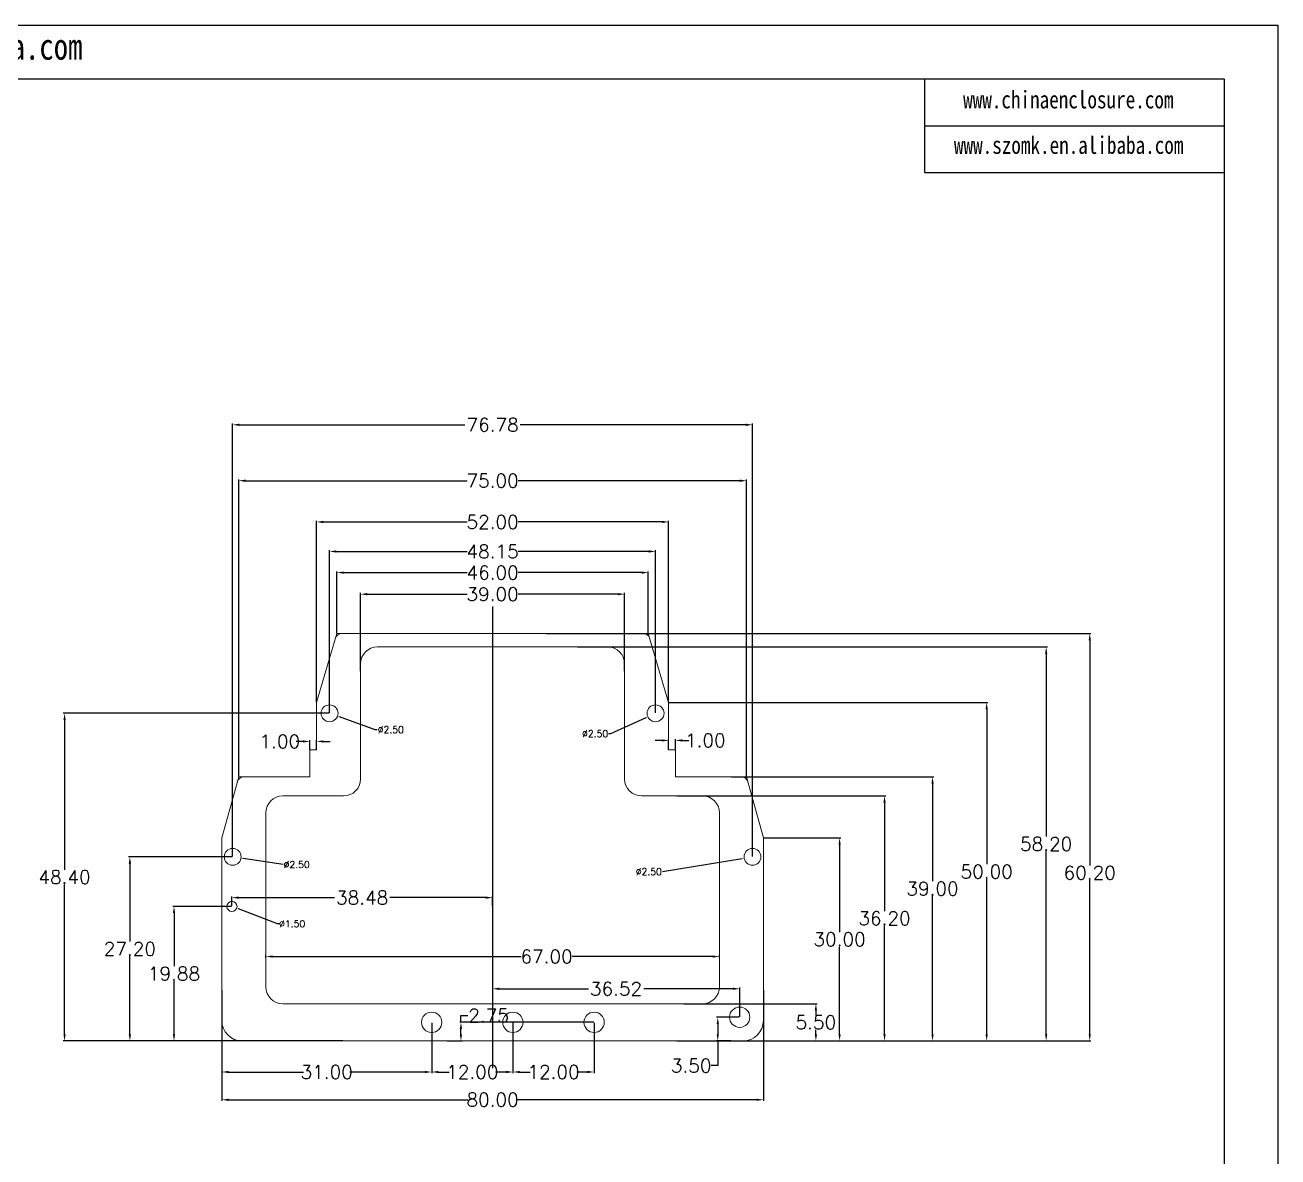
# Model space of a CAD drawing. Header units: inches. Extents: x 1328 to 2905, y 1126 to 1460.
# Drawn here: x 1615.5 to 1800.6, y 1292.9 to 1460.1 of the extents above; entities that cross this region are included whole.
import ezdxf

# ---------------------------------------------------------------- set-up
doc = ezdxf.new("R2010")
doc.units = ezdxf.units.IN
doc.header["$LTSCALE"] = 15
doc.layers.add('文字', color=81, linetype='Continuous')
doc.styles.get("Standard").update_dxf_attribs({"font": 'txt', "bigfont": 'gbcbig.shx'})
doc.styles.add('宋体', font='', dxfattribs={"width": 0.8, "height": 3.5})
doc.styles.get('宋体').set_extended_font_data('SimSun')
doc.dimstyles.new('1.5', dxfattribs={"dimtxt": 1, "dimasz": 0.3, "dimexe": 0.18, "dimexo": 0.0625, "dimgap": 0.09, "dimtad": 0, "dimtih": 1, "dimtoh": 1, "dimzin": 0, "dimdsep": 46, "dimtxsty": 'Standard', "dimcen": 0, "dimadec": 0, "dimazin": 2, "dimtfac": 1, "dimtofl": 0, "dimtmove": 0, "dimatfit": 3, "dimfxl": 1, "dimtolj": 1, "dimtzin": 0, "dimarcsym": 0})
doc.dimstyles.new('2.5', dxfattribs={"dimtxt": 2, "dimasz": 1, "dimexe": 0.18, "dimexo": 0.0625, "dimgap": 0.09, "dimtad": 0, "dimtih": 1, "dimtoh": 1, "dimzin": 0, "dimdsep": 46, "dimtxsty": 'Standard', "dimcen": 1, "dimadec": 0, "dimazin": 2, "dimtfac": 1, "dimtofl": 0, "dimtmove": 0, "dimatfit": 3, "dimfxl": 1, "dimtolj": 1, "dimtzin": 0, "dimarcsym": 0})

# ---------------------------------------------------------------- blocks, each defined once
blk = doc.blocks.new('*D83')
at = {"color": 0, "lineweight": -2}
for p, q in [((1644.58, 1317.51), (1644.58, 1301.14)), ((1724.58, 1317.51), (1724.58, 1301.14)), ((1645.58, 1301.32), (1680.99, 1301.32)), ((1723.58, 1301.32), (1688.17, 1301.32))]:
    blk.add_line(p, q, dxfattribs=at)
at = {"color": 0}
for points in [[(1645.58, 1301.48), (1645.58, 1301.15), (1644.58, 1301.32)], [(1723.58, 1301.48), (1723.58, 1301.15), (1724.58, 1301.32)]]:
    blk.add_solid(points, dxfattribs=at)
at = {"layer": 'Defpoints', "color": 0}
for p in [(1644.58, 1317.58), (1724.58, 1317.58), (1724.58, 1301.32)]:
    blk.add_point(p, dxfattribs=at)
at = {"color": 0, "insert": (1684.58, 1301.32), "char_height": 2, "attachment_point": 5}
blk.add_mtext('\\A1;80.00', dxfattribs=at)
blk = doc.blocks.new('*D84')
at = {"color": 0, "lineweight": -2}
for p, q in [((1661.58, 1370.27), (1661.58, 1379.38)), ((1662.58, 1379.2), (1680.82, 1379.2)), ((1706.58, 1379.2), (1688.33, 1379.2)), ((1707.58, 1370.27), (1707.58, 1379.38))]:
    blk.add_line(p, q, dxfattribs=at)
at = {"color": 0}
for points in [[(1662.58, 1379.36), (1662.58, 1379.03), (1661.58, 1379.2)], [(1706.58, 1379.36), (1706.58, 1379.03), (1707.58, 1379.2)]]:
    blk.add_solid(points, dxfattribs=at)
at = {"layer": 'Defpoints', "color": 0}
for p in [(1661.58, 1379.2), (1661.58, 1370.21), (1707.58, 1370.21)]:
    blk.add_point(p, dxfattribs=at)
at = {"color": 0, "insert": (1684.58, 1379.2), "char_height": 2, "attachment_point": 5}
blk.add_mtext('\\A1;46.00', dxfattribs=at)
blk = doc.blocks.new('*D85')
at = {"color": 0, "lineweight": -2}
for p, q in [((1665.08, 1364.65), (1665.08, 1376.19)), ((1666.08, 1376.01), (1680.82, 1376.01)), ((1703.08, 1376.01), (1688.33, 1376.01)), ((1704.08, 1364.65), (1704.08, 1376.19))]:
    blk.add_line(p, q, dxfattribs=at)
at = {"color": 0}
for points in [[(1666.08, 1376.18), (1666.08, 1375.84), (1665.08, 1376.01)], [(1703.08, 1376.18), (1703.08, 1375.84), (1704.08, 1376.01)]]:
    blk.add_solid(points, dxfattribs=at)
at = {"layer": 'Defpoints', "color": 0}
for p in [(1704.08, 1376.01), (1665.08, 1364.59), (1704.08, 1364.59)]:
    blk.add_point(p, dxfattribs=at)
at = {"color": 0, "insert": (1684.58, 1376.01), "char_height": 2, "attachment_point": 5}
blk.add_mtext('\\A1;39.00', dxfattribs=at)
blk = doc.blocks.new('*D86')
at = {"color": 0, "lineweight": -2}
for p, q in [((1660.5, 1358.47), (1660.5, 1382.5)), ((1708.65, 1358.47), (1708.65, 1382.5)), ((1661.5, 1382.32), (1680.82, 1382.32)), ((1707.65, 1382.32), (1688.33, 1382.32))]:
    blk.add_line(p, q, dxfattribs=at)
at = {"color": 0}
for points in [[(1661.5, 1382.49), (1661.5, 1382.15), (1660.5, 1382.32)], [(1707.65, 1382.49), (1707.65, 1382.15), (1708.65, 1382.32)]]:
    blk.add_solid(points, dxfattribs=at)
at = {"layer": 'Defpoints', "color": 0}
for p in [(1660.5, 1382.32), (1660.5, 1358.41), (1708.65, 1358.41)]:
    blk.add_point(p, dxfattribs=at)
at = {"color": 0, "insert": (1684.58, 1382.32), "char_height": 2, "attachment_point": 5}
blk.add_mtext('\\A1;48.15', dxfattribs=at)
blk = doc.blocks.new('*D87')
at = {"color": 0, "lineweight": -2}
for p, q in [((1658.58, 1360.07), (1658.58, 1386.86)), ((1659.58, 1386.68), (1680.82, 1386.68)), ((1709.58, 1386.68), (1688.33, 1386.68)), ((1710.58, 1360.07), (1710.58, 1386.86))]:
    blk.add_line(p, q, dxfattribs=at)
at = {"color": 0}
for points in [[(1659.58, 1386.85), (1659.58, 1386.51), (1658.58, 1386.68)], [(1709.58, 1386.85), (1709.58, 1386.51), (1710.58, 1386.68)]]:
    blk.add_solid(points, dxfattribs=at)
at = {"layer": 'Defpoints', "color": 0}
for p in [(1658.58, 1386.68), (1658.58, 1360.01), (1710.58, 1360.01)]:
    blk.add_point(p, dxfattribs=at)
at = {"color": 0, "insert": (1684.58, 1386.68), "char_height": 2, "attachment_point": 5}
blk.add_mtext('\\A1;52.00', dxfattribs=at)
blk = doc.blocks.new('*D88')
at = {"color": 0, "lineweight": -2}
for p, q in [((1709.58, 1354.4), (1708.58, 1354.4)), ((1710.58, 1353.07), (1710.58, 1354.58)), ((1711.58, 1353.07), (1711.58, 1354.58)), ((1712.58, 1354.4), (1713.58, 1354.4))]:
    blk.add_line(p, q, dxfattribs=at)
at = {"color": 0}
for points in [[(1709.58, 1354.57), (1709.58, 1354.24), (1710.58, 1354.4)], [(1712.58, 1354.57), (1712.58, 1354.24), (1711.58, 1354.4)]]:
    blk.add_solid(points, dxfattribs=at)
at = {"layer": 'Defpoints', "color": 0}
for p in [(1710.58, 1353.01), (1711.58, 1354.4), (1711.58, 1353.01)]:
    blk.add_point(p, dxfattribs=at)
at = {"color": 0, "insert": (1716, 1354.4), "char_height": 2, "attachment_point": 5}
blk.add_mtext('\\A1;1.00', dxfattribs=at)
blk = doc.blocks.new('*D89')
at = {"color": 0, "lineweight": -2}
for p, q in [((1656.58, 1354.25), (1655.58, 1354.25)), ((1657.58, 1353.07), (1657.58, 1354.43)), ((1658.58, 1353.07), (1658.58, 1354.43)), ((1659.58, 1354.25), (1660.58, 1354.25))]:
    blk.add_line(p, q, dxfattribs=at)
at = {"color": 0}
for points in [[(1656.58, 1354.42), (1656.58, 1354.09), (1657.58, 1354.25)], [(1659.58, 1354.42), (1659.58, 1354.09), (1658.58, 1354.25)]]:
    blk.add_solid(points, dxfattribs=at)
at = {"layer": 'Defpoints', "color": 0}
for p in [(1657.58, 1354.25), (1657.58, 1353.01), (1658.58, 1353.01)]:
    blk.add_point(p, dxfattribs=at)
at = {"color": 0, "insert": (1653.15, 1354.25), "char_height": 2, "attachment_point": 5}
blk.add_mtext('\\A1;1.00', dxfattribs=at)
blk = doc.blocks.new('*D90')
at = {"color": 0, "lineweight": -2}
for p, q in [((1647.08, 1349.07), (1647.08, 1392.95)), ((1648.08, 1392.77), (1680.82, 1392.77)), ((1721.08, 1392.77), (1688.33, 1392.77)), ((1722.08, 1349.07), (1722.08, 1392.95))]:
    blk.add_line(p, q, dxfattribs=at)
at = {"color": 0}
for points in [[(1648.08, 1392.94), (1648.08, 1392.6), (1647.08, 1392.77)], [(1721.08, 1392.94), (1721.08, 1392.6), (1722.08, 1392.77)]]:
    blk.add_solid(points, dxfattribs=at)
at = {"layer": 'Defpoints', "color": 0}
for p in [(1722.08, 1392.77), (1647.08, 1349.01), (1722.08, 1349.01)]:
    blk.add_point(p, dxfattribs=at)
at = {"color": 0, "insert": (1684.58, 1392.77), "char_height": 2, "attachment_point": 5}
blk.add_mtext('\\A1;75.00', dxfattribs=at)
blk = doc.blocks.new('*D91')
at = {"color": 0, "lineweight": -2}
for p, q in [((1646.18, 1337.27), (1646.18, 1401.21)), ((1647.18, 1401.03), (1680.49, 1401.03)), ((1721.97, 1401.03), (1688.67, 1401.03)), ((1722.97, 1337.27), (1722.97, 1401.21))]:
    blk.add_line(p, q, dxfattribs=at)
at = {"color": 0}
for points in [[(1647.18, 1401.2), (1647.18, 1400.86), (1646.18, 1401.03)], [(1721.97, 1401.2), (1721.97, 1400.86), (1722.97, 1401.03)]]:
    blk.add_solid(points, dxfattribs=at)
at = {"layer": 'Defpoints', "color": 0}
for p in [(1722.97, 1401.03), (1646.18, 1337.21), (1722.97, 1337.21)]:
    blk.add_point(p, dxfattribs=at)
at = {"color": 0, "insert": (1684.58, 1401.03), "char_height": 2, "attachment_point": 5}
blk.add_mtext('\\A1;76.78', dxfattribs=at)
blk = doc.blocks.new('*D92')
at = {"color": 0, "lineweight": -2}
for p, q in [((1646.08, 1329.95), (1646.08, 1331.36)), ((1647.08, 1331.18), (1661.22, 1331.18)), ((1683.55, 1331.18), (1669.4, 1331.18)), ((1684.55, 1329.95), (1684.55, 1331.36))]:
    blk.add_line(p, q, dxfattribs=at)
at = {"color": 0}
for points in [[(1647.08, 1331.35), (1647.08, 1331.01), (1646.08, 1331.18)], [(1683.55, 1331.35), (1683.55, 1331.01), (1684.55, 1331.18)]]:
    blk.add_solid(points, dxfattribs=at)
at = {"layer": 'Defpoints', "color": 0}
for p in [(1684.55, 1331.18), (1646.08, 1329.89), (1684.55, 1329.89)]:
    blk.add_point(p, dxfattribs=at)
at = {"color": 0, "insert": (1665.31, 1331.18), "char_height": 2, "attachment_point": 5}
blk.add_mtext('\\A1;38.48', dxfattribs=at)
blk = doc.blocks.new('*D93')
at = {"color": 0, "lineweight": -2}
for p, q in [((1651.08, 1322.29), (1651.08, 1322.66)), ((1652.08, 1322.48), (1688.8, 1322.48)), ((1717.08, 1322.48), (1696.31, 1322.48)), ((1718.08, 1322.29), (1718.08, 1322.66))]:
    blk.add_line(p, q, dxfattribs=at)
at = {"color": 0}
for points in [[(1652.08, 1322.64), (1652.08, 1322.31), (1651.08, 1322.48)], [(1717.08, 1322.64), (1717.08, 1322.31), (1718.08, 1322.48)]]:
    blk.add_solid(points, dxfattribs=at)
at = {"layer": 'Defpoints', "color": 0}
for p in [(1651.08, 1322.23), (1718.08, 1322.48), (1718.08, 1322.23)]:
    blk.add_point(p, dxfattribs=at)
at = {"color": 0, "insert": (1692.55, 1322.48), "char_height": 2, "attachment_point": 5}
blk.add_mtext('\\A1;67.00', dxfattribs=at)
blk = doc.blocks.new('*D94')
at = {"color": 0, "lineweight": -2}
for p, q in [((1644.58, 1315.38), (1644.58, 1305.24)), ((1675.58, 1312.7), (1675.58, 1305.24)), ((1645.58, 1305.42), (1656.65, 1305.42)), ((1674.58, 1305.42), (1663.5, 1305.42))]:
    blk.add_line(p, q, dxfattribs=at)
at = {"color": 0}
for points in [[(1645.58, 1305.59), (1645.58, 1305.26), (1644.58, 1305.42)], [(1674.58, 1305.59), (1674.58, 1305.26), (1675.58, 1305.42)]]:
    blk.add_solid(points, dxfattribs=at)
at = {"layer": 'Defpoints', "color": 0}
for p in [(1644.58, 1315.44), (1675.58, 1312.76), (1644.58, 1305.42)]:
    blk.add_point(p, dxfattribs=at)
at = {"color": 0, "insert": (1660.08, 1305.42), "char_height": 2, "attachment_point": 5}
blk.add_mtext('\\A1;31.00', dxfattribs=at)
blk = doc.blocks.new('*D95')
at = {"color": 0, "lineweight": -2}
for p, q in [((1675.58, 1312.7), (1675.58, 1305.24)), ((1687.58, 1312.7), (1687.58, 1305.24)), ((1676.58, 1305.42), (1678.15, 1305.42)), ((1686.58, 1305.42), (1685, 1305.42))]:
    blk.add_line(p, q, dxfattribs=at)
at = {"color": 0}
for points in [[(1676.58, 1305.59), (1676.58, 1305.26), (1675.58, 1305.42)], [(1686.58, 1305.59), (1686.58, 1305.26), (1687.58, 1305.42)]]:
    blk.add_solid(points, dxfattribs=at)
at = {"layer": 'Defpoints', "color": 0}
for p in [(1675.58, 1312.76), (1687.58, 1312.76), (1687.58, 1305.42)]:
    blk.add_point(p, dxfattribs=at)
at = {"color": 0, "insert": (1681.58, 1305.42), "char_height": 2, "attachment_point": 5}
blk.add_mtext('\\A1;12.00', dxfattribs=at)
blk = doc.blocks.new('*D96')
at = {"color": 0, "lineweight": -2}
for p, q in [((1687.58, 1312.7), (1687.58, 1305.24)), ((1699.58, 1312.7), (1699.58, 1305.24)), ((1688.58, 1305.42), (1690.15, 1305.42)), ((1698.58, 1305.42), (1697, 1305.42))]:
    blk.add_line(p, q, dxfattribs=at)
at = {"color": 0}
for points in [[(1688.58, 1305.59), (1688.58, 1305.26), (1687.58, 1305.42)], [(1698.58, 1305.59), (1698.58, 1305.26), (1699.58, 1305.42)]]:
    blk.add_solid(points, dxfattribs=at)
at = {"layer": 'Defpoints', "color": 0}
for p in [(1687.58, 1312.76), (1699.58, 1312.76), (1699.58, 1305.42)]:
    blk.add_point(p, dxfattribs=at)
at = {"color": 0, "insert": (1693.58, 1305.42), "char_height": 2, "attachment_point": 5}
blk.add_mtext('\\A1;12.00', dxfattribs=at)
blk = doc.blocks.new('*D97')
at = {"color": 0, "lineweight": -2}
for p, q in [((1684.55, 1318.46), (1684.55, 1317.53)), ((1685.55, 1317.71), (1698.72, 1317.71)), ((1720.08, 1317.71), (1706.9, 1317.71)), ((1721.08, 1313.57), (1721.08, 1317.89))]:
    blk.add_line(p, q, dxfattribs=at)
at = {"color": 0}
for points in [[(1685.55, 1317.88), (1685.55, 1317.55), (1684.55, 1317.71)], [(1720.08, 1317.88), (1720.08, 1317.55), (1721.08, 1317.71)]]:
    blk.add_solid(points, dxfattribs=at)
at = {"layer": 'Defpoints', "color": 0}
for p in [(1684.55, 1318.53), (1684.55, 1317.71), (1721.08, 1313.51)]:
    blk.add_point(p, dxfattribs=at)
at = {"color": 0, "insert": (1702.81, 1317.71), "char_height": 2, "attachment_point": 5}
blk.add_mtext('\\A1;36.52', dxfattribs=at)
blk = doc.blocks.new('*D98')
at = {"color": 0, "lineweight": -2}
for p, q in [((1712.84, 1315.51), (1732.51, 1315.51)), ((1732.33, 1314.51), (1732.33, 1313.85)), ((1732.33, 1311.01), (1732.33, 1311.67)), ((1717.51, 1310.01), (1732.51, 1310.01))]:
    blk.add_line(p, q, dxfattribs=at)
at = {"color": 0}
for points in [[(1732.16, 1314.51), (1732.5, 1314.51), (1732.33, 1315.51)], [(1732.16, 1311.01), (1732.5, 1311.01), (1732.33, 1310.01)]]:
    blk.add_solid(points, dxfattribs=at)
at = {"layer": 'Defpoints', "color": 0}
for p in [(1712.78, 1315.51), (1732.33, 1315.51), (1717.45, 1310.01)]:
    blk.add_point(p, dxfattribs=at)
at = {"color": 0, "insert": (1732.33, 1312.76), "char_height": 2, "attachment_point": 5}
blk.add_mtext('\\A1;5.50', dxfattribs=at)
blk = doc.blocks.new('*D99')
at = {"color": 0, "lineweight": -2}
for p, q in [((1711.81, 1346.21), (1742.65, 1346.21)), ((1742.47, 1345.21), (1742.47, 1329.2)), ((1742.47, 1311.01), (1742.47, 1327.02)), ((1711.81, 1310.01), (1742.65, 1310.01))]:
    blk.add_line(p, q, dxfattribs=at)
at = {"color": 0}
for points in [[(1742.3, 1345.21), (1742.64, 1345.21), (1742.47, 1346.21)], [(1742.3, 1311.01), (1742.64, 1311.01), (1742.47, 1310.01)]]:
    blk.add_solid(points, dxfattribs=at)
at = {"layer": 'Defpoints', "color": 0}
for p in [(1711.75, 1346.21), (1742.47, 1346.21), (1711.75, 1310.01)]:
    blk.add_point(p, dxfattribs=at)
at = {"color": 0, "insert": (1742.47, 1328.11), "char_height": 2, "attachment_point": 5}
blk.add_mtext('\\A1;36.20', dxfattribs=at)
blk = doc.blocks.new('*D100')
at = {"color": 0, "lineweight": -2}
for p, q in [((1697.13, 1368.21), (1766.52, 1368.21)), ((1766.34, 1367.21), (1766.34, 1340.2)), ((1766.34, 1311.01), (1766.34, 1338.02)), ((1711.87, 1310.01), (1766.52, 1310.01))]:
    blk.add_line(p, q, dxfattribs=at)
at = {"color": 0}
for points in [[(1766.18, 1367.21), (1766.51, 1367.21), (1766.34, 1368.21)], [(1766.18, 1311.01), (1766.51, 1311.01), (1766.34, 1310.01)]]:
    blk.add_solid(points, dxfattribs=at)
at = {"layer": 'Defpoints', "color": 0}
for p in [(1697.06, 1368.21), (1766.34, 1368.21), (1711.81, 1310.01)]:
    blk.add_point(p, dxfattribs=at)
at = {"color": 0, "insert": (1766.34, 1339.11), "char_height": 2, "attachment_point": 5}
blk.add_mtext('\\A1;58.20', dxfattribs=at)
blk = doc.blocks.new('*D101')
at = {"color": 0, "lineweight": -2}
for p, q in [((1692.49, 1370.21), (1772.96, 1370.21)), ((1772.78, 1369.21), (1772.78, 1335.94)), ((1772.78, 1311.01), (1772.78, 1333.76)), ((1717.57, 1310.01), (1772.96, 1310.01))]:
    blk.add_line(p, q, dxfattribs=at)
at = {"color": 0}
for points in [[(1772.62, 1369.21), (1772.95, 1369.21), (1772.78, 1370.21)], [(1772.62, 1311.01), (1772.95, 1311.01), (1772.78, 1310.01)]]:
    blk.add_solid(points, dxfattribs=at)
at = {"layer": 'Defpoints', "color": 0}
for p in [(1692.43, 1370.21), (1717.51, 1310.01), (1772.78, 1310.01)]:
    blk.add_point(p, dxfattribs=at)
at = {"color": 0, "insert": (1772.78, 1334.85), "char_height": 2, "attachment_point": 5}
blk.add_mtext('\\A1;60.20', dxfattribs=at)
blk = doc.blocks.new('*D102')
at = {"color": 0, "lineweight": -2}
for p, q in [((1699.51, 1312.76), (1679.72, 1312.76)), ((1679.9, 1312.76), (1679.9, 1313.76)), ((1679.9, 1313.76), (1680.9, 1313.76)), ((1679.9, 1311.01), (1679.9, 1311.76)), ((1677.87, 1310.01), (1680.08, 1310.01))]:
    blk.add_line(p, q, dxfattribs=at)
at = {"color": 0}
for points in [[(1679.73, 1311.76), (1680.07, 1311.76), (1679.9, 1312.76)], [(1679.73, 1311.01), (1680.07, 1311.01), (1679.9, 1310.01)]]:
    blk.add_solid(points, dxfattribs=at)
at = {"layer": 'Defpoints', "color": 0}
for p in [(1679.9, 1312.76), (1699.58, 1312.76), (1677.81, 1310.01)]:
    blk.add_point(p, dxfattribs=at)
at = {"color": 0, "insert": (1683.99, 1313.76), "char_height": 2, "attachment_point": 5}
blk.add_mtext('\\A1;2.75', dxfattribs=at)
blk = doc.blocks.new('*D103')
at = {"color": 0, "lineweight": -2}
for p, q in [((1721.01, 1313.51), (1717.66, 1313.51)), ((1717.84, 1312.51), (1717.84, 1311.01)), ((1719.78, 1310.01), (1717.66, 1310.01)), ((1717.84, 1310.01), (1717.84, 1306.36)), ((1717.84, 1306.36), (1716.84, 1306.36))]:
    blk.add_line(p, q, dxfattribs=at)
at = {"color": 0}
for points in [[(1717.67, 1312.51), (1718, 1312.51), (1717.84, 1313.51)], [(1717.67, 1311.01), (1718, 1311.01), (1717.84, 1310.01)]]:
    blk.add_solid(points, dxfattribs=at)
at = {"layer": 'Defpoints', "color": 0}
for p in [(1721.08, 1313.51), (1717.84, 1310.01), (1719.84, 1310.01)]:
    blk.add_point(p, dxfattribs=at)
at = {"color": 0, "insert": (1713.91, 1306.36), "char_height": 2, "attachment_point": 5}
blk.add_mtext('\\A1;3.50', dxfattribs=at)
blk = doc.blocks.new('*D104')
at = {"color": 0, "lineweight": -2}
for p, q in [((1646.01, 1329.89), (1637.34, 1329.89)), ((1637.52, 1328.89), (1637.52, 1321.04)), ((1637.52, 1311.01), (1637.52, 1318.86)), ((1649.82, 1310.01), (1637.34, 1310.01))]:
    blk.add_line(p, q, dxfattribs=at)
at = {"color": 0}
for points in [[(1637.35, 1328.89), (1637.69, 1328.89), (1637.52, 1329.89)], [(1637.35, 1311.01), (1637.69, 1311.01), (1637.52, 1310.01)]]:
    blk.add_solid(points, dxfattribs=at)
at = {"layer": 'Defpoints', "color": 0}
for p in [(1637.52, 1329.89), (1646.08, 1329.89), (1649.88, 1310.01)]:
    blk.add_point(p, dxfattribs=at)
at = {"color": 0, "insert": (1637.52, 1319.95), "char_height": 2, "attachment_point": 5}
blk.add_mtext('\\A1;19.88', dxfattribs=at)
blk = doc.blocks.new('*D105')
at = {"color": 0, "lineweight": -2}
for p, q in [((1646.12, 1337.21), (1630.82, 1337.21)), ((1631, 1336.21), (1631, 1324.7)), ((1631, 1311.01), (1631, 1322.52)), ((1651.48, 1310.01), (1630.82, 1310.01))]:
    blk.add_line(p, q, dxfattribs=at)
at = {"color": 0}
for points in [[(1630.83, 1336.21), (1631.17, 1336.21), (1631, 1337.21)], [(1630.83, 1311.01), (1631.17, 1311.01), (1631, 1310.01)]]:
    blk.add_solid(points, dxfattribs=at)
at = {"layer": 'Defpoints', "color": 0}
for p in [(1631, 1337.21), (1646.18, 1337.21), (1651.54, 1310.01)]:
    blk.add_point(p, dxfattribs=at)
at = {"color": 0, "insert": (1631, 1323.61), "char_height": 2, "attachment_point": 5}
blk.add_mtext('\\A1;27.20', dxfattribs=at)
blk = doc.blocks.new('*D106')
at = {"color": 0, "lineweight": -2}
for p, q in [((1724.64, 1340.01), (1736.01, 1340.01)), ((1735.83, 1339.01), (1735.83, 1326.1)), ((1735.83, 1311.01), (1735.83, 1323.92)), ((1719.9, 1310.01), (1736.01, 1310.01))]:
    blk.add_line(p, q, dxfattribs=at)
at = {"color": 0}
for points in [[(1735.67, 1339.01), (1736, 1339.01), (1735.83, 1340.01)], [(1735.67, 1311.01), (1736, 1311.01), (1735.83, 1310.01)]]:
    blk.add_solid(points, dxfattribs=at)
at = {"layer": 'Defpoints', "color": 0}
for p in [(1724.58, 1340.01), (1735.83, 1340.01), (1719.84, 1310.01)]:
    blk.add_point(p, dxfattribs=at)
at = {"color": 0, "insert": (1735.83, 1325.01), "char_height": 2, "attachment_point": 5}
blk.add_mtext('\\A1;30.00', dxfattribs=at)
blk = doc.blocks.new('*D107')
at = {"color": 0, "lineweight": -2}
for p, q in [((1719.86, 1349.01), (1749.74, 1349.01)), ((1749.56, 1348.01), (1749.56, 1333.59)), ((1749.56, 1311.01), (1749.56, 1331.41)), ((1718.78, 1310.01), (1749.74, 1310.01))]:
    blk.add_line(p, q, dxfattribs=at)
at = {"color": 0}
for points in [[(1749.4, 1348.01), (1749.73, 1348.01), (1749.56, 1349.01)], [(1749.4, 1311.01), (1749.73, 1311.01), (1749.56, 1310.01)]]:
    blk.add_solid(points, dxfattribs=at)
at = {"layer": 'Defpoints', "color": 0}
for p in [(1719.8, 1349.01), (1749.56, 1349.01), (1718.72, 1310.01)]:
    blk.add_point(p, dxfattribs=at)
at = {"color": 0, "insert": (1749.56, 1332.5), "char_height": 2, "attachment_point": 5}
blk.add_mtext('\\A1;39.00', dxfattribs=at)
blk = doc.blocks.new('*D108')
at = {"color": 0, "lineweight": -2}
for p, q in [((1710.64, 1360.01), (1757.74, 1360.01)), ((1757.56, 1359.01), (1757.56, 1336.1)), ((1757.56, 1311.01), (1757.56, 1333.92)), ((1727.29, 1310.01), (1757.74, 1310.01))]:
    blk.add_line(p, q, dxfattribs=at)
at = {"color": 0}
for points in [[(1757.39, 1359.01), (1757.72, 1359.01), (1757.56, 1360.01)], [(1757.39, 1311.01), (1757.72, 1311.01), (1757.56, 1310.01)]]:
    blk.add_solid(points, dxfattribs=at)
at = {"layer": 'Defpoints', "color": 0}
for p in [(1710.58, 1360.01), (1727.23, 1310.01), (1757.56, 1310.01)]:
    blk.add_point(p, dxfattribs=at)
at = {"color": 0, "insert": (1757.56, 1335.01), "char_height": 2, "attachment_point": 5}
blk.add_mtext('\\A1;50.00', dxfattribs=at)
blk = doc.blocks.new('*D109')
at = {"color": 0, "lineweight": -2}
for p, q in [((1660.44, 1358.41), (1621.17, 1358.41)), ((1621.35, 1357.41), (1621.35, 1335.3)), ((1621.35, 1311.01), (1621.35, 1333.12)), ((1662.47, 1310.01), (1621.17, 1310.01))]:
    blk.add_line(p, q, dxfattribs=at)
at = {"color": 0}
for points in [[(1621.19, 1357.41), (1621.52, 1357.41), (1621.35, 1358.41)], [(1621.19, 1311.01), (1621.52, 1311.01), (1621.35, 1310.01)]]:
    blk.add_solid(points, dxfattribs=at)
at = {"layer": 'Defpoints', "color": 0}
for p in [(1621.35, 1358.41), (1660.5, 1358.41), (1662.53, 1310.01)]:
    blk.add_point(p, dxfattribs=at)
at = {"color": 0, "insert": (1621.35, 1334.21), "char_height": 2, "attachment_point": 5}
blk.add_mtext('\\A1;48.40', dxfattribs=at)
blk = doc.blocks.new('*D166')
at = {"color": 0, "lineweight": -2}
for p, q in [((1667.24, 1355.99), (1661.96, 1357.89)), ((1667.54, 1355.99), (1667.24, 1355.99))]:
    blk.add_line(p, q, dxfattribs=at)
at = {"color": 0}
blk.add_solid([(1661.98, 1357.93), (1661.94, 1357.84), (1661.68, 1357.99)], dxfattribs=at)
at = {"layer": 'Defpoints', "color": 0}
for p in [(1659.33, 1358.83), (1661.68, 1357.99)]:
    blk.add_point(p, dxfattribs=at)
at = {"color": 0, "insert": (1669.54, 1355.99), "char_height": 1, "attachment_point": 5}
blk.add_mtext('\\A1;∅2.50', dxfattribs=at)
blk = doc.blocks.new('*D167')
at = {"color": 0, "lineweight": -2}
blk.add_line((1653.64, 1336.06), (1647.72, 1336.97), dxfattribs=at)
at = {"color": 0}
blk.add_solid([(1647.72, 1337.02), (1647.71, 1336.92), (1647.42, 1337.02)], dxfattribs=at)
at = {"layer": 'Defpoints', "color": 0}
for p in [(1644.95, 1337.4), (1647.42, 1337.02)]:
    blk.add_point(p, dxfattribs=at)
at = {"color": 0, "insert": (1655.64, 1336.06), "char_height": 1, "attachment_point": 5}
blk.add_mtext('\\A1;∅2.50', dxfattribs=at)
blk = doc.blocks.new('*D168')
at = {"color": 0, "lineweight": -2}
for p, q in [((1652.83, 1327.32), (1647.06, 1329.52)), ((1653.13, 1327.32), (1652.83, 1327.32))]:
    blk.add_line(p, q, dxfattribs=at)
at = {"color": 0}
blk.add_solid([(1647.07, 1329.56), (1647.04, 1329.47), (1646.78, 1329.62)], dxfattribs=at)
at = {"layer": 'Defpoints', "color": 0}
for p in [(1645.37, 1330.16), (1646.78, 1329.62)]:
    blk.add_point(p, dxfattribs=at)
at = {"color": 0, "insert": (1654.97, 1327.32), "char_height": 1, "attachment_point": 5}
blk.add_mtext('\\A1;∅1.50', dxfattribs=at)
blk = doc.blocks.new('*D169')
at = {"color": 0, "lineweight": -2}
for p, q in [((1702.02, 1355.41), (1707.24, 1357.77)), ((1701.72, 1355.41), (1702.02, 1355.41))]:
    blk.add_line(p, q, dxfattribs=at)
at = {"color": 0}
blk.add_solid([(1707.22, 1357.82), (1707.26, 1357.72), (1707.51, 1357.89)], dxfattribs=at)
at = {"layer": 'Defpoints', "color": 0}
for p in [(1709.79, 1358.93), (1707.51, 1357.89)]:
    blk.add_point(p, dxfattribs=at)
at = {"color": 0, "insert": (1699.72, 1355.41), "char_height": 1, "attachment_point": 5}
blk.add_mtext('\\A1;∅2.50', dxfattribs=at)
blk = doc.blocks.new('*D170')
at = {"color": 0, "lineweight": -2}
blk.add_line((1709.65, 1335.02), (1721.44, 1336.96), dxfattribs=at)
at = {"color": 0}
blk.add_solid([(1721.43, 1337.01), (1721.44, 1336.91), (1721.73, 1337.01)], dxfattribs=at)
at = {"layer": 'Defpoints', "color": 0}
for p in [(1721.73, 1337.01), (1724.2, 1337.41)]:
    blk.add_point(p, dxfattribs=at)
at = {"color": 0, "insert": (1707.65, 1335.02), "char_height": 1, "attachment_point": 5}
blk.add_mtext('\\A1;∅2.50', dxfattribs=at)

msp = doc.modelspace()

# ---------------------------------------------------------------- linework, layer by layer
for p, q in [((1327.6, 1460.087), (1800.579, 1460.087)), ((1800.579, 1460.087), (1800.579, 1125.657)), ((1339.838, 1452.124), (1792.617, 1452.124)), ((1748.38, 1452.124), (1748.38, 1438.3)), ((1792.617, 1452.124), (1792.617, 1133.619)), ((1748.38, 1445.212), (1792.617, 1445.212)), ((1748.38, 1438.3), (1792.617, 1438.3))]:
    msp.add_line(p, q)
at = {"color": 1}
msp.add_line((1684.554, 1374.21), (1684.554, 1306.01), dxfattribs=at)
at = {"color": 7, "linetype": 'Continuous', "lineweight": 15}
for p, q in [((1658.575, 1360.01), (1661.575, 1370.21)), ((1661.575, 1370.21), (1707.575, 1370.21)), ((1710.575, 1360.01), (1707.575, 1370.21)), ((1701.575, 1368.21), (1667.575, 1368.21)), ((1665.075, 1365.71), (1665.075, 1348.71)), ((1704.075, 1348.71), (1704.075, 1365.71)), ((1658.575, 1353.01), (1658.575, 1360.01)), ((1710.575, 1353.01), (1710.575, 1360.01)), ((1657.575, 1349.01), (1657.575, 1353.01)), ((1657.575, 1353.01), (1658.575, 1353.01)), ((1711.575, 1353.01), (1710.575, 1353.01)), ((1711.575, 1349.01), (1711.575, 1353.01)), ((1644.575, 1340.01), (1647.075, 1349.01)), ((1647.075, 1349.01), (1657.575, 1349.01)), ((1722.075, 1349.01), (1711.575, 1349.01)), ((1724.575, 1340.01), (1722.075, 1349.01)), ((1662.575, 1346.21), (1653.575, 1346.21)), ((1715.575, 1346.21), (1706.575, 1346.21)), ((1651.075, 1343.71), (1651.075, 1318.01)), ((1718.075, 1318.01), (1718.075, 1343.71)), ((1644.575, 1313.01), (1644.575, 1340.01)), ((1724.575, 1313.01), (1724.575, 1340.01)), ((1653.575, 1315.51), (1715.575, 1315.51)), ((1721.575, 1310.01), (1647.575, 1310.01))]:
    msp.add_line(p, q, dxfattribs=at)
for centre, radius in [((1660.502, 1358.41), 1.25), ((1708.648, 1358.41), 1.25), ((1646.184, 1337.21), 1.25), ((1722.966, 1337.21), 1.25), ((1646.075, 1329.889), 0.75), ((1675.575, 1312.76), 1.5), ((1687.575, 1312.76), 1.5), ((1699.575, 1312.76), 1.5), ((1721.075, 1313.51), 1.5)]:
    msp.add_circle(centre, radius, dxfattribs=at)
for centre, radius, start, end in [((1662.323, 1369.21), 1, 90, 163.61046), ((1706.827, 1369.21), 1, 16.38954, 90), ((1667.575, 1365.71), 2.5, 90, 180), ((1701.575, 1365.71), 2.5, 0, 90), ((1647.835, 1348.01), 1, 90, 164.47589), ((1662.575, 1348.71), 2.5, 270, 0), ((1706.575, 1348.71), 2.5, 180, 270), ((1721.315, 1348.01), 1, 15.52411, 90), ((1653.575, 1343.71), 2.5, 90, 180), ((1715.575, 1343.71), 2.5, 0, 90), ((1653.575, 1318.01), 2.5, 180, 270), ((1715.575, 1318.01), 2.5, 270, 0), ((1647.575, 1313.01), 3, 180, 270), ((1721.575, 1313.01), 3, 270, 0)]:
    msp.add_arc(centre, radius, start, end, dxfattribs=at)

# ---------------------------------------------------------------- texts
at = {"layer": '文字', "color": 0, "attachment_point": 1, "style": '宋体'}
for s, insert, char_height, width in [('www.szomk.en.alibaba.com', (1573.149, 1458.867), 3.89284, 68.39344), ('www.chinaenclosure.com', (1754.079, 1450.373), 2.59523, 45.59562), ('www.szomk.en.alibaba.com', (1752.723, 1443.653), 2.59523, 45.59562)]:
    msp.add_mtext(s, dxfattribs=dict(at, insert=insert, char_height=char_height, width=width))

# ---------------------------------------------------------------- dimensions: what is measured, and where the dimension line sits
for base, p1, p2, picture, middle in [((1722.966, 1401.029), (1646.184, 1337.21), (1722.966, 1337.21), '*D91', (1684.575, 1401.029)), ((1722.075, 1392.77), (1647.075, 1349.01), (1722.075, 1349.01), '*D90', (1684.575, 1392.77)), ((1658.575, 1386.682), (1710.575, 1360.01), (1658.575, 1360.01), '*D87', (1684.575, 1386.682)), ((1660.502, 1382.32), (1708.648, 1358.41), (1660.502, 1358.41), '*D86', (1684.575, 1382.32)), ((1661.575, 1379.198), (1707.575, 1370.21), (1661.575, 1370.21), '*D84', (1684.575, 1379.198)), ((1704.075, 1376.008), (1665.075, 1364.59), (1704.075, 1364.59), '*D85', (1684.575, 1376.008)), ((1657.575, 1354.255), (1658.575, 1353.01), (1657.575, 1353.01), '*D89', (1653.152, 1354.255)), ((1711.575, 1354.402), (1710.575, 1353.01), (1711.575, 1353.01), '*D88', (1715.999, 1354.402)), ((1684.554, 1331.18), (1646.075, 1329.889), (1684.554, 1329.889), '*D92', (1665.314, 1331.18)), ((1684.554, 1317.713), (1721.075, 1313.51), (1684.554, 1318.526), '*D97', (1702.814, 1317.713)), ((1724.575, 1301.316), (1644.575, 1317.576), (1724.575, 1317.576), '*D83', (1684.575, 1301.316)), ((1644.575, 1305.422), (1675.575, 1312.76), (1644.575, 1315.441), '*D94', (1660.075, 1305.422)), ((1687.575, 1305.422), (1675.575, 1312.76), (1687.575, 1312.76), '*D95', (1681.575, 1305.422)), ((1699.575, 1305.422), (1687.575, 1312.76), (1699.575, 1312.76), '*D96', (1693.575, 1305.422))]:
    dim = msp.add_linear_dim(base=base, p1=p1, p2=p2, dimstyle='2.5')
    dim.commit()
    dim.dimension.update_dxf_attribs({"geometry": picture, "text_midpoint": middle})
for base, p1, p2, picture, middle in [((1772.783, 1310.01), (1692.431, 1370.21), (1717.512, 1310.01), '*D101', (1772.783, 1334.847)), ((1766.343, 1368.21), (1711.809, 1310.01), (1697.063, 1368.21), '*D100', (1766.343, 1339.11)), ((1749.565, 1349.01), (1718.718, 1310.01), (1719.801, 1349.01), '*D107', (1749.565, 1332.5)), ((1717.838, 1310.01), (1721.075, 1313.51), (1719.841, 1310.01), '*D103', (1713.915, 1306.355))]:
    dim = msp.add_linear_dim(base=base, p1=p1, p2=p2, angle=90, dimstyle='2.5')
    dim.commit()
    dim.dimension.update_dxf_attribs({"geometry": picture, "text_midpoint": middle, "dimtype": 160})
for base, p1, p2, picture, middle in [((1621.353, 1358.41), (1662.534, 1310.01), (1660.502, 1358.41), '*D109', (1621.353, 1334.21)), ((1757.557, 1310.01), (1710.575, 1360.01), (1727.23, 1310.01), '*D108', (1757.557, 1335.01)), ((1742.471, 1346.21), (1711.746, 1310.01), (1711.746, 1346.21), '*D99', (1742.471, 1328.11)), ((1735.835, 1340.01), (1719.841, 1310.01), (1724.575, 1340.01), '*D106', (1735.835, 1325.01)), ((1631, 1337.21), (1651.538, 1310.01), (1646.184, 1337.21), '*D105', (1631, 1323.61)), ((1637.52, 1329.889), (1649.879, 1310.01), (1646.075, 1329.889), '*D104', (1637.52, 1319.95)), ((1679.899, 1312.76), (1677.812, 1310.01), (1699.575, 1312.76), '*D102', (1683.989, 1313.76)), ((1732.329, 1315.51), (1717.45, 1310.01), (1712.78, 1315.51), '*D98', (1732.329, 1312.76))]:
    dim = msp.add_linear_dim(base=base, p1=p1, p2=p2, angle=90, dimstyle='2.5')
    dim.commit()
    dim.dimension.update_dxf_attribs({"geometry": picture, "text_midpoint": middle})
for p1, p2, picture, middle in [((1659.326, 1358.833), (1661.678, 1357.988), '*D166', (1669.544, 1355.99)), ((1709.787, 1358.926), (1707.51, 1357.894), '*D169', (1699.717, 1355.408)), ((1644.949, 1337.401), (1647.42, 1337.019), '*D167', (1653.637, 1336.059)), ((1724.199, 1337.413), (1721.732, 1337.007), '*D170', (1709.654, 1335.021)), ((1645.374, 1330.155), (1646.776, 1329.623), '*D168', (1654.974, 1327.323))]:
    dim = msp.add_diameter_dim_2p(p1=p1, p2=p2, dimstyle='1.5')
    dim.commit()
    dim.dimension.update_dxf_attribs({"geometry": picture, "text_midpoint": middle, "dimtype": 163})
dim = msp.add_linear_dim(base=(1718.075, 1322.476), p1=(1651.075, 1322.231), p2=(1718.075, 1322.231), dimstyle='2.5')
dim.commit()
dim.dimension.update_dxf_attribs({"geometry": '*D93', "text_midpoint": (1692.553, 1322.476), "dimtype": 160})

doc.saveas('drawing.dxf')
